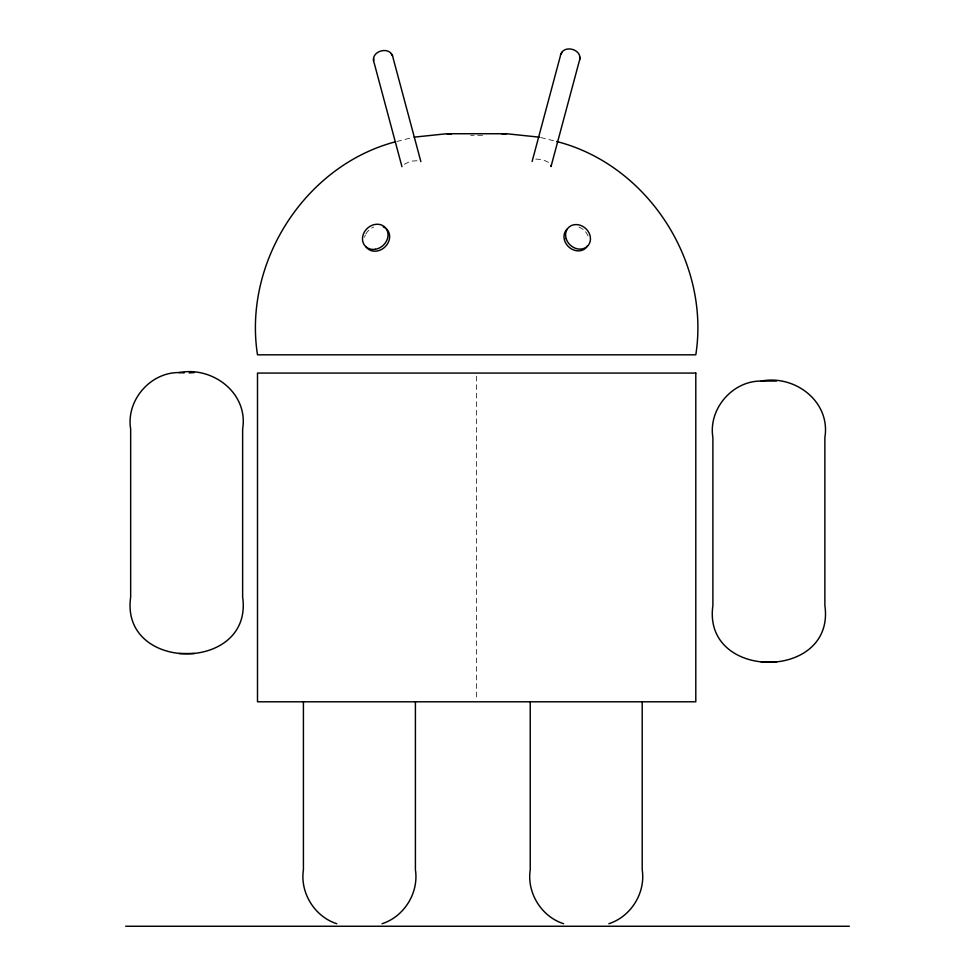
<?xml version="1.0" encoding="UTF-8"?>
<svg xmlns="http://www.w3.org/2000/svg" width="975" height="975" viewBox="0 0 975 975"><rect width="100%" height="100%" fill="white"/><g stroke="black" fill="none" stroke-linecap="round" stroke-linejoin="round"><path stroke-width="0.73" stroke-dasharray="4.88 3.66" d="M404.284 164.275L410.621 161.192L417.653 160.692M396.703 141.485L411.218 137.865M535.726 159.083L542.758 159.583L549.096 162.667M482.613 135.281L470.681 135.281M540.625 137.499L555.141 141.119M476.641 376.118L476.641 700.269M364.528 237.315A13.662 11.639 -42.5 0 1 365.296 235.146M365.808 234.11A13.662 11.639 -42.5 0 1 373.571 227.102M578.967 227.138A13.297 11.334 42.5 0 1 584.707 230.868M585.487 231.721A13.297 11.334 42.5 0 1 588.729 238.802"/><path stroke-width="1.46" d="M401.956 166.688L374.229 63.204C369.001 50.749 391.426 44.74 393.132 58.134L420.871 161.631M373.657 60.913L373.681 58.549M532.118 161.472L560.235 56.526C561.941 43.132 584.366 49.14 579.15 61.596L551.021 166.542L551.009 165.311M560.881 54.259L562.1 52.223M382.066 923.715C404.223 916.622 418.97 892.747 415.411 869.761L415.411 701.793M608.863 923.715C631.02 916.622 645.779 892.747 642.208 869.761L642.208 701.793M395.253 141.85C304.688 165.811 243.067 262.531 257.498 354.815L695.797 354.815C710.324 262.043 647.9 164.738 556.591 141.485M414.119 137.146L446.806 133.733L506.488 133.733L539.175 137.146M179.034 372.572C150.199 372.231 125.885 400.628 130.662 429.061L130.662 597.041C119.852 672.713 253.451 672.713 242.641 597.041L242.641 429.061C248.503 393.217 212.806 366.039 179.034 372.572L184.117 372.901M761.256 381.054C732.42 380.713 708.118 409.098 712.896 437.531L712.896 605.512C702.085 681.184 835.685 681.184 824.874 605.512L824.874 437.531C830.737 401.688 795.039 374.51 761.256 381.054L776.514 381.054M502.015 134.026L506.488 133.733M189.199 372.901L194.281 372.572M179.034 653.518L194.281 653.518M761.256 662.001L776.514 662.001M125.665 926.25L849.335 926.25M446.806 133.733L451.279 134.026M563.574 923.715C541.418 916.622 526.658 892.747 530.229 869.761L530.229 701.793M336.765 923.715C314.608 916.622 299.861 892.747 303.42 869.761L303.42 701.793M391.28 53.832L392.498 55.868M579.698 56.94L579.723 59.317M383.26 226.834A13.662 11.639 -42.5 0 1 385.917 245.993A13.662 11.639 -42.5 0 1 365.808 246.553M587.511 245.798A13.297 11.334 42.5 0 1 569.4 247.516A13.297 11.334 42.5 0 1 567.145 229.088M695.797 373.072L257.498 373.072L257.498 701.793L695.797 701.793L695.797 373.072M375.278 249.283A13.662 11.639 -42.5 0 0 386.332 228.893A13.662 11.639 -42.5 0 0 364.199 232.355A13.662 11.639 -42.5 0 0 375.278 249.283M566.207 238.79A13.297 11.334 42.5 0 0 587.291 246.37A13.297 11.334 42.5 0 0 580.576 225.383A13.297 11.334 42.5 0 0 566.207 238.79"/></g></svg>
